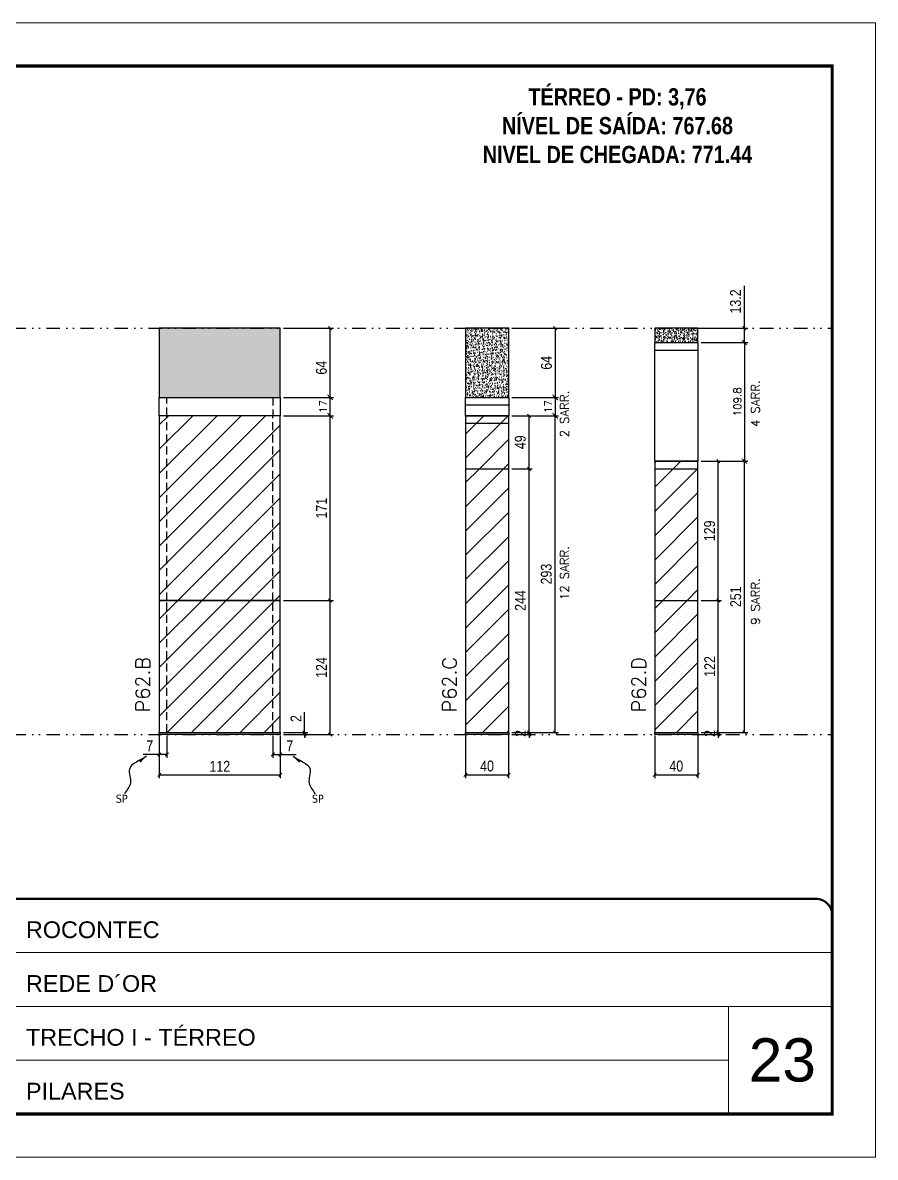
# Model space of a CAD drawing. Extents: x 2949 to 9230, y 1140 to 12527.
# Drawn here: x 6828 to 7618, y 5734 to 6784 of the extents above; entities that cross this region are included whole.
import ezdxf

# ---------------------------------------------------------------- set-up
doc = ezdxf.new("R2010")
doc.units = 0
for name, pattern in [('CONTINUO', [0]), ('DASHED', [0.75, 0.5, -0.25]), ('DIVIDE2', [0.625, 0.25, -0.125, 0, -0.125, 0, -0.125]), ('HIDDEN', [0.375, 0.25, -0.125])]:
    doc.linetypes.add(name, pattern=pattern)
for name, color, linetype, lineweight in [('CARIMBO', 255, 'Continuous', 9), ('Folhas', 255, 'Continuous', 9), ('Hachura', 251, 'Continuous', 9), ('SARRAFO DE PRESSAO', 251, 'DASHED', 9), ('Texto Seção', 7, 'Continuous', 15)]:
    doc.layers.add(name, color=color, linetype=linetype, lineweight=lineweight)
for name, color, linetype in [('COTA', 241, 'Continuous'), ('NOMENCLATURA', 7, 'Continuous'), ('Nível', 160, 'Continuous'), ('Painéis', 200, 'Continuous'), ('SARR_2.2x7', 40, 'Continuous'), ('Sarrafo de Pressão', 42, 'HIDDEN'), ('texto', 7, 'Continuous')]:
    doc.layers.add(name, color=color, linetype=linetype)
doc.styles.add('ARIAL', font='arial.ttf')
doc.styles.add('COTA TECNICA', font='techl___.ttf', dxfattribs={"height": 10})
doc.styles.add('COTA TECNICA-50', font='techl___.ttf', dxfattribs={"height": 10})
doc.styles.add('REGUA-120', font='ROMANS.shx', dxfattribs={"height": 15})
doc.styles.add('ROMANC', font='techb___.ttf', dxfattribs={"height": 2.5})
doc.styles.add('ROMANS', font='romans.shx')
doc.styles.get("Standard").update_dxf_attribs({"font": 'arial.ttf'})
doc.dimstyles.new('COTA PAINEL-50', dxfattribs={"dimtxt": 10, "dimasz": 3, "dimexe": 3, "dimexo": 3, "dimgap": 3, "dimtad": 1, "dimdec": 1, "dimzin": 12, "dimdsep": 46, "dimtxsty": 'COTA TECNICA-50', "dimblk1": 'OBLIQUE', "dimblk2": 'OBLIQUE', "dimsah": 1, "dimcen": 0.9, "dimclrd": 4, "dimclre": 4, "dimclrt": 240, "dimadec": 1, "dimazin": 3, "dimtfac": 1, "dimtdec": 1, "dimtmove": 0, "dimatfit": 3, "dimfxl": 1, "dimtolj": 1, "dimtzin": 12, "dimarcsym": 0})
doc.dimstyles.new('Cota Paínel', dxfattribs={"dimtxt": 7, "dimasz": 5, "dimexe": 3, "dimexo": 3, "dimgap": 3, "dimtad": 1, "dimdec": 1, "dimzin": 12, "dimdsep": 46, "dimtxsty": 'ROMANS', "dimblk": 'ARCHTICK', "dimcen": 0, "dimclrd": 4, "dimclre": 4, "dimclrt": 1, "dimadec": 1, "dimazin": 3, "dimtfac": 1, "dimtdec": 1, "dimtmove": 0, "dimatfit": 3, "dimldrblk": 'OBLIQUE', "dimfxl": 1, "dimtolj": 1, "dimtzin": 12, "dimarcsym": 0})
doc.dimstyles.new('PAINEL', dxfattribs={"dimtxt": 10, "dimasz": 3, "dimexe": 3, "dimexo": 3, "dimgap": 3, "dimtad": 1, "dimdec": 1, "dimzin": 12, "dimdsep": 46, "dimtxsty": 'COTA TECNICA', "dimblk1": 'OBLIQUE', "dimblk2": 'OBLIQUE', "dimsah": 1, "dimcen": 0.9, "dimclrd": 4, "dimclre": 4, "dimclrt": 240, "dimadec": 1, "dimazin": 3, "dimtfac": 1, "dimtdec": 1, "dimtmove": 0, "dimatfit": 3, "dimfxl": 1, "dimtolj": 1, "dimtzin": 12, "dimarcsym": 0})
doc.dimstyles.get("Standard").update_dxf_attribs({"dimtxt": 0.18, "dimasz": 0.18, "dimexe": 0.18, "dimexo": 0.0625, "dimgap": 0.09, "dimtad": 0, "dimtih": 1, "dimtoh": 1, "dimdec": 4, "dimzin": 0, "dimdsep": 46, "dimtxsty": 'Standard', "dimcen": 0.09, "dimadec": 0, "dimazin": 0, "dimtfac": 1, "dimtdec": 4, "dimtofl": 0, "dimtmove": 0, "dimatfit": 3, "dimfxl": 1, "dimtolj": 1, "dimtzin": 0, "dimarcsym": 0})
pattern_1 = [(45, (-126071.967, -22713.47), (-11.2253202, 11.2253202), [])]

# ---------------------------------------------------------------- blocks, each defined once
blk = doc.blocks.new('9999999999')
at = {"color": 30, "linetype": 'CONTINUO'}
for p, q in [((98564.6, 34379.6), (99584, 34379.6)), ((98564.6, 34329.8), (99488, 34329.8)), ((99584, 34329.8), (99488, 34329.8)), ((99488, 34329.8), (99488, 34230.2)), ((98564.6, 34280), (99488, 34280))]:
    blk.add_line(p, q, dxfattribs=at)
at = {"color": 30, "linetype": 'CONTINUO', "const_width": 2}
blk.add_lwpolyline([(99584, 34230.2), (99584, 34414.4, 0.414214), (99569, 34429.4), (98229, 34429.4, 0.414214), (98214, 34414.4), (98214, 34245.2, 0.414214), (98229, 34230.2), (99584, 34230.2)], format="xyb", dxfattribs=at)
at = {"layer": 'Folhas'}
blk.add_lwpolyline([(98139, 34190.2), (99624, 34190.2), (99624, 35240.2), (98139, 35240.2)], close=True, dxfattribs=at)
at = {"layer": 'Folhas', "color": 30, "const_width": 3}
blk.add_lwpolyline([(98214, 34230.2), (99584, 34230.2), (99584, 35200.2), (98214, 35200.2)], close=True, dxfattribs=at)
at = {"color": 7, "linetype": 'Continuous', "ltscale": 5, "style": 'ARIAL'}
for s, height, p in [('ROCONTEC', 15.48, (98837.7, 34393.1)), ('REDE D´OR', 15.48, (98837.7, 34343.3)), ('TRECHO I - TÉRREO', 15.483, (98837.7, 34293.5)), ('PILARES', 15.48, (98837.7, 34243.7))]:
    blk.add_text(s, height=height, dxfattribs=at).set_placement(p)
blk = doc.blocks.new('_Oblique')
at = {"color": 0, "linetype": 'ByBlock', "lineweight": -2}
blk.add_line((-0.5, -0.5), (0.5, 0.5), dxfattribs=at)
blk = doc.blocks.new('*D415')
at = {"layer": 'COTA', "color": 4, "lineweight": -2, "transparency": 16777216}
for p, q in [((7238.1, 6124.1), (7238.1, 6084.8)), ((7278.1, 6124.1), (7278.1, 6084.8)), ((7238.1, 6087.8), (7278.1, 6087.8))]:
    blk.add_line(p, q, dxfattribs=at)
at = {"layer": 'Defpoints', "color": 0, "transparency": 16777216}
for p in [(7238.1, 6127.1), (7278.1, 6127.1), (7278.1, 6087.8)]:
    blk.add_point(p, dxfattribs=at)
at = {"layer": 'COTA', "color": 4, "lineweight": -2, "transparency": 16777216, "xscale": 3, "yscale": 3, "zscale": 3, "rotation": 180}
blk.add_blockref('_Oblique', (7238.1, 6087.8), dxfattribs=at)
at = {"layer": 'COTA', "color": 4, "lineweight": -2, "transparency": 16777216, "xscale": 3, "yscale": 3, "zscale": 3}
blk.add_blockref('_Oblique', (7278.1, 6087.8), dxfattribs=at)
at = {"layer": 'COTA', "color": 240, "transparency": 16777216, "insert": (7258.1, 6095.9), "char_height": 10, "attachment_point": 5, "style": 'COTA TECNICA'}
blk.add_mtext('\\A1;40', dxfattribs=at)
blk = doc.blocks.new('*D416')
at = {"layer": 'COTA', "color": 4, "lineweight": -2, "transparency": 16777216}
for p, q in [((7281.1, 6127.1), (7300, 6127.1)), ((7281.1, 6125.1), (7300, 6125.1)), ((7297, 6127.1), (7297, 6130.1)), ((7297, 6125.1), (7297, 6127.1)), ((7297, 6125.1), (7297, 6122.1))]:
    blk.add_line(p, q, dxfattribs=at)
at = {"layer": 'Defpoints', "color": 0, "transparency": 16777216}
for p in [(7278.1, 6127.1), (7278.1, 6125.1), (7297, 6127.1)]:
    blk.add_point(p, dxfattribs=at)
at = {"layer": 'COTA', "color": 4, "lineweight": -2, "transparency": 16777216, "xscale": 3, "yscale": 3, "zscale": 3}
for p, rotation in [((7297, 6127.1), 270), ((7297, 6125.1), 90)]:
    blk.add_blockref('_Oblique', p, dxfattribs=dict(at, rotation=rotation))
at = {"layer": 'COTA', "color": 240, "transparency": 16777216, "insert": (7289, 6126.1), "char_height": 10, "attachment_point": 5, "rotation": 90, "style": 'COTA TECNICA-50'}
blk.add_mtext('\\A1;2', dxfattribs=at)
blk = doc.blocks.new('*D899')
at = {"layer": 'COTA', "color": 4, "linetype": 'ByBlock', "lineweight": -2, "transparency": 16777216}
for p, q in [((7281.1, 6501.1), (7324.2, 6501.1)), ((7321.2, 6501.1), (7321.2, 6437.1)), ((7281.1, 6437.1), (7324.2, 6437.1))]:
    blk.add_line(p, q, dxfattribs=at)
at = {"layer": 'Defpoints', "color": 0, "linetype": 'ByBlock', "transparency": 16777216}
for p in [(7278.1, 6501.1), (7278.1, 6437.1), (7321.2, 6437.1)]:
    blk.add_point(p, dxfattribs=at)
at = {"layer": 'COTA', "color": 4, "linetype": 'ByBlock', "lineweight": -2, "transparency": 16777216, "xscale": 3, "yscale": 3, "zscale": 3}
for p, rotation in [((7321.2, 6501.1), 90), ((7321.2, 6437.1), 270)]:
    blk.add_blockref('_Oblique', p, dxfattribs=dict(at, rotation=rotation))
at = {"layer": 'COTA', "color": 240, "linetype": 'ByBlock', "transparency": 16777216, "insert": (7313.1, 6469.1), "char_height": 10, "attachment_point": 5, "rotation": 90, "style": 'COTA TECNICA'}
blk.add_mtext('\\A1;64', dxfattribs=at)
blk = doc.blocks.new('*D900')
at = {"layer": 'COTA', "color": 4, "linetype": 'ByBlock', "lineweight": -2, "transparency": 16777216}
for p, q in [((7281.1, 6420.1), (7324.2, 6420.1)), ((7321.2, 6127.1), (7321.2, 6420.1)), ((7281.1, 6127.1), (7324.2, 6127.1))]:
    blk.add_line(p, q, dxfattribs=at)
at = {"layer": 'Defpoints', "color": 0, "linetype": 'ByBlock', "transparency": 16777216}
for p in [(7278.1, 6420.1), (7321.2, 6420.1), (7278.1, 6127.1)]:
    blk.add_point(p, dxfattribs=at)
at = {"layer": 'COTA', "color": 4, "linetype": 'ByBlock', "lineweight": -2, "transparency": 16777216, "xscale": 3, "yscale": 3, "zscale": 3}
for p, rotation in [((7321.2, 6420.1), 90), ((7321.2, 6127.1), 270)]:
    blk.add_blockref('_Oblique', p, dxfattribs=dict(at, rotation=rotation))
at = {"layer": 'COTA', "color": 240, "linetype": 'ByBlock', "transparency": 16777216, "insert": (7313, 6273.6), "char_height": 10, "attachment_point": 5, "rotation": 90, "style": 'COTA TECNICA'}
blk.add_mtext('\\A1;293', dxfattribs=at)
blk = doc.blocks.new('*D462')
at = {"layer": 'COTA', "color": 4, "lineweight": -2, "transparency": 16777216}
for p, q in [((7413.3, 6124.1), (7413.3, 6084.8)), ((7453.3, 6124.1), (7453.3, 6084.8)), ((7413.3, 6087.8), (7453.3, 6087.8))]:
    blk.add_line(p, q, dxfattribs=at)
at = {"layer": 'Defpoints', "color": 0, "transparency": 16777216}
for p in [(7413.3, 6127.1), (7453.3, 6127.1), (7453.3, 6087.8)]:
    blk.add_point(p, dxfattribs=at)
at = {"layer": 'COTA', "color": 4, "lineweight": -2, "transparency": 16777216, "xscale": 3, "yscale": 3, "zscale": 3, "rotation": 180}
blk.add_blockref('_Oblique', (7413.3, 6087.8), dxfattribs=at)
at = {"layer": 'COTA', "color": 4, "lineweight": -2, "transparency": 16777216, "xscale": 3, "yscale": 3, "zscale": 3}
blk.add_blockref('_Oblique', (7453.3, 6087.8), dxfattribs=at)
at = {"layer": 'COTA', "color": 240, "transparency": 16777216, "insert": (7433.3, 6095.9), "char_height": 10, "attachment_point": 5, "style": 'COTA TECNICA'}
blk.add_mtext('\\A1;40', dxfattribs=at)
blk = doc.blocks.new('*D463')
at = {"layer": 'COTA', "color": 4, "lineweight": -2, "transparency": 16777216}
for p, q in [((7456.3, 6127.1), (7475.2, 6127.1)), ((7456.3, 6125.1), (7475.2, 6125.1)), ((7472.2, 6127.1), (7472.2, 6130.1)), ((7472.2, 6125.1), (7472.2, 6127.1)), ((7472.2, 6125.1), (7472.2, 6122.1))]:
    blk.add_line(p, q, dxfattribs=at)
at = {"layer": 'Defpoints', "color": 0, "transparency": 16777216}
for p in [(7453.3, 6127.1), (7453.3, 6125.1), (7472.2, 6127.1)]:
    blk.add_point(p, dxfattribs=at)
at = {"layer": 'COTA', "color": 4, "lineweight": -2, "transparency": 16777216, "xscale": 3, "yscale": 3, "zscale": 3}
for p, rotation in [((7472.2, 6127.1), 270), ((7472.2, 6125.1), 90)]:
    blk.add_blockref('_Oblique', p, dxfattribs=dict(at, rotation=rotation))
at = {"layer": 'COTA', "color": 240, "transparency": 16777216, "insert": (7464.2, 6126.1), "char_height": 10, "attachment_point": 5, "rotation": 90, "style": 'COTA TECNICA-50'}
blk.add_mtext('\\A1;2', dxfattribs=at)
blk = doc.blocks.new('*D916')
at = {"layer": 'COTA', "color": 4, "linetype": 'ByBlock', "lineweight": -2, "transparency": 16777216}
for p, q in [((7496.4, 6501.1), (7496.4, 6540.3)), ((7456.3, 6501.1), (7499.4, 6501.1)), ((7496.4, 6487.9), (7496.4, 6501.1)), ((7456.3, 6487.9), (7499.4, 6487.9))]:
    blk.add_line(p, q, dxfattribs=at)
at = {"layer": 'Defpoints', "color": 0, "linetype": 'ByBlock', "transparency": 16777216}
for p in [(7453.3, 6501.1), (7453.3, 6487.9), (7496.4, 6487.9)]:
    blk.add_point(p, dxfattribs=at)
at = {"layer": 'COTA', "color": 4, "linetype": 'ByBlock', "lineweight": -2, "transparency": 16777216, "xscale": 3, "yscale": 3, "zscale": 3}
for p, rotation in [((7496.4, 6501.1), 90), ((7496.4, 6487.9), 270)]:
    blk.add_blockref('_Oblique', p, dxfattribs=dict(at, rotation=rotation))
at = {"layer": 'COTA', "color": 240, "linetype": 'ByBlock', "transparency": 16777216, "insert": (7488.2, 6525.9), "char_height": 10, "attachment_point": 5, "rotation": 90, "style": 'COTA TECNICA'}
blk.add_mtext('\\A1;13.2', dxfattribs=at)
blk = doc.blocks.new('*D917')
at = {"layer": 'COTA', "color": 4, "linetype": 'ByBlock', "lineweight": -2, "transparency": 16777216}
for p, q in [((7456.3, 6378.1), (7499.4, 6378.1)), ((7496.4, 6127.1), (7496.4, 6378.1)), ((7456.3, 6127.1), (7499.4, 6127.1))]:
    blk.add_line(p, q, dxfattribs=at)
at = {"layer": 'Defpoints', "color": 0, "linetype": 'ByBlock', "transparency": 16777216}
for p in [(7453.3, 6378.1), (7496.4, 6378.1), (7453.3, 6127.1)]:
    blk.add_point(p, dxfattribs=at)
at = {"layer": 'COTA', "color": 4, "linetype": 'ByBlock', "lineweight": -2, "transparency": 16777216, "xscale": 3, "yscale": 3, "zscale": 3}
for p, rotation in [((7496.4, 6378.1), 90), ((7496.4, 6127.1), 270)]:
    blk.add_blockref('_Oblique', p, dxfattribs=dict(at, rotation=rotation))
at = {"layer": 'COTA', "color": 240, "linetype": 'ByBlock', "transparency": 16777216, "insert": (7488.3, 6252.6), "char_height": 10, "attachment_point": 5, "rotation": 90, "style": 'COTA TECNICA'}
blk.add_mtext('\\A1;251', dxfattribs=at)
blk = doc.blocks.new('*D464')
at = {"layer": 'COTA', "color": 4, "lineweight": -2, "transparency": 16777216}
for p, q in [((6954.7, 6124.1), (6954.7, 6084.7)), ((7066.7, 6124.1), (7066.7, 6084.7)), ((6954.7, 6087.7), (7066.7, 6087.7))]:
    blk.add_line(p, q, dxfattribs=at)
at = {"layer": 'Defpoints', "color": 0, "transparency": 16777216}
for p in [(6954.7, 6127.1), (7066.7, 6127.1), (7066.7, 6087.7)]:
    blk.add_point(p, dxfattribs=at)
at = {"layer": 'COTA', "color": 4, "lineweight": -2, "transparency": 16777216, "xscale": 3, "yscale": 3, "zscale": 3, "rotation": 180}
blk.add_blockref('_Oblique', (6954.7, 6087.7), dxfattribs=at)
at = {"layer": 'COTA', "color": 4, "lineweight": -2, "transparency": 16777216, "xscale": 3, "yscale": 3, "zscale": 3}
blk.add_blockref('_Oblique', (7066.7, 6087.7), dxfattribs=at)
at = {"layer": 'COTA', "color": 240, "transparency": 16777216, "insert": (7010.7, 6095.7), "char_height": 10, "attachment_point": 5, "style": 'COTA TECNICA'}
blk.add_mtext('\\A1;112', dxfattribs=at)
blk = doc.blocks.new('*D465')
at = {"layer": 'COTA', "color": 4, "lineweight": -2, "transparency": 16777216}
for p, q in [((7069.7, 6501.1), (7115.9, 6501.1)), ((7112.9, 6437.1), (7112.9, 6501.1)), ((7069.7, 6437.1), (7115.9, 6437.1))]:
    blk.add_line(p, q, dxfattribs=at)
at = {"layer": 'Defpoints', "color": 0, "transparency": 16777216}
for p in [(7066.7, 6501.1), (7112.9, 6501.1), (7066.7, 6437.1)]:
    blk.add_point(p, dxfattribs=at)
at = {"layer": 'COTA', "color": 4, "lineweight": -2, "transparency": 16777216, "xscale": 3, "yscale": 3, "zscale": 3}
for p, rotation in [((7112.9, 6501.1), 90), ((7112.9, 6437.1), 270)]:
    blk.add_blockref('_Oblique', p, dxfattribs=dict(at, rotation=rotation))
at = {"layer": 'COTA', "color": 240, "transparency": 16777216, "insert": (7104.8, 6464.5), "char_height": 10, "attachment_point": 5, "rotation": 90, "style": 'COTA TECNICA'}
blk.add_mtext('\\A1;64', dxfattribs=at)
blk = doc.blocks.new('*D466')
at = {"layer": 'COTA', "color": 4, "lineweight": -2, "transparency": 16777216}
for p, q in [((6954.7, 6122.1), (6954.7, 6103.6)), ((6961.7, 6124.1), (6961.7, 6103.6)), ((6954.7, 6106.6), (6939.9, 6106.6)), ((6961.7, 6106.6), (6954.7, 6106.6))]:
    blk.add_line(p, q, dxfattribs=at)
at = {"layer": 'Defpoints', "color": 0, "transparency": 16777216}
for p in [(6954.7, 6125.1), (6961.7, 6127.1), (6954.7, 6106.6)]:
    blk.add_point(p, dxfattribs=at)
at = {"layer": 'COTA', "color": 4, "lineweight": -2, "transparency": 16777216, "xscale": 3, "yscale": 3, "zscale": 3, "rotation": 180}
blk.add_blockref('_Oblique', (6954.7, 6106.6), dxfattribs=at)
at = {"layer": 'COTA', "color": 4, "lineweight": -2, "transparency": 16777216, "xscale": 3, "yscale": 3, "zscale": 3}
blk.add_blockref('_Oblique', (6961.7, 6106.6), dxfattribs=at)
at = {"layer": 'COTA', "color": 240, "transparency": 16777216, "insert": (6945.8, 6114.7), "char_height": 10, "attachment_point": 5, "style": 'COTA TECNICA-50'}
blk.add_mtext('\\A1;7', dxfattribs=at)
blk = doc.blocks.new('*D467')
at = {"layer": 'COTA', "color": 4, "lineweight": -2, "transparency": 16777216}
for p, q in [((7059.7, 6124.1), (7059.7, 6103.6)), ((7066.7, 6122.1), (7066.7, 6103.6)), ((7059.7, 6106.6), (7066.7, 6106.6)), ((7066.7, 6106.6), (7081.4, 6106.6))]:
    blk.add_line(p, q, dxfattribs=at)
at = {"layer": 'Defpoints', "color": 0, "transparency": 16777216}
for p in [(7059.7, 6127.1), (7066.7, 6125.1), (7066.7, 6106.6)]:
    blk.add_point(p, dxfattribs=at)
at = {"layer": 'COTA', "color": 4, "lineweight": -2, "transparency": 16777216, "xscale": 3, "yscale": 3, "zscale": 3, "rotation": 180}
blk.add_blockref('_Oblique', (7059.7, 6106.6), dxfattribs=at)
at = {"layer": 'COTA', "color": 4, "lineweight": -2, "transparency": 16777216, "xscale": 3, "yscale": 3, "zscale": 3}
blk.add_blockref('_Oblique', (7066.7, 6106.6), dxfattribs=at)
at = {"layer": 'COTA', "color": 240, "transparency": 16777216, "insert": (7075.5, 6114.7), "char_height": 10, "attachment_point": 5, "style": 'COTA TECNICA-50'}
blk.add_mtext('\\A1;7', dxfattribs=at)
blk = doc.blocks.new('*D468')
at = {"layer": 'COTA', "color": 4, "lineweight": -2, "transparency": 16777216}
for p, q in [((7069.7, 6249.1), (7115.9, 6249.1)), ((7112.9, 6125.1), (7112.9, 6249.1)), ((7069.7, 6125.1), (7115.9, 6125.1))]:
    blk.add_line(p, q, dxfattribs=at)
at = {"layer": 'Defpoints', "color": 0, "transparency": 16777216}
for p in [(7066.7, 6249.1), (7112.9, 6249.1), (7066.7, 6125.1)]:
    blk.add_point(p, dxfattribs=at)
at = {"layer": 'COTA', "color": 4, "lineweight": -2, "transparency": 16777216, "xscale": 3, "yscale": 3, "zscale": 3}
for p, rotation in [((7112.9, 6249.1), 90), ((7112.9, 6125.1), 270)]:
    blk.add_blockref('_Oblique', p, dxfattribs=dict(at, rotation=rotation))
at = {"layer": 'COTA', "color": 240, "transparency": 16777216, "insert": (7104.8, 6187.1), "char_height": 10, "attachment_point": 5, "rotation": 90, "style": 'COTA TECNICA-50'}
blk.add_mtext('\\A1;124', dxfattribs=at)
blk = doc.blocks.new('*D469')
at = {"layer": 'COTA', "color": 4, "lineweight": -2, "transparency": 16777216}
for p, q in [((7089.2, 6127.1), (7089.2, 6145.9)), ((7069.7, 6127.1), (7092.2, 6127.1)), ((7069.7, 6125.1), (7092.2, 6125.1)), ((7089.2, 6125.1), (7089.2, 6127.1)), ((7089.2, 6125.1), (7089.2, 6122.1))]:
    blk.add_line(p, q, dxfattribs=at)
at = {"layer": 'Defpoints', "color": 0, "transparency": 16777216}
for p in [(7066.7, 6127.1), (7066.7, 6125.1), (7089.2, 6125.1)]:
    blk.add_point(p, dxfattribs=at)
at = {"layer": 'COTA', "color": 4, "lineweight": -2, "transparency": 16777216, "xscale": 3, "yscale": 3, "zscale": 3}
for p, rotation in [((7089.2, 6127.1), 270), ((7089.2, 6125.1), 90)]:
    blk.add_blockref('_Oblique', p, dxfattribs=dict(at, rotation=rotation))
at = {"layer": 'COTA', "color": 240, "transparency": 16777216, "insert": (7081.2, 6139.9), "char_height": 10, "attachment_point": 5, "rotation": 90, "style": 'COTA TECNICA-50'}
blk.add_mtext('\\A1;2', dxfattribs=at)
blk = doc.blocks.new('*D918')
at = {"layer": 'COTA', "color": 4, "linetype": 'ByBlock', "lineweight": -2, "transparency": 16777216}
for p, q in [((7069.7, 6420.1), (7115.9, 6420.1)), ((7112.9, 6249.1), (7112.9, 6420.1)), ((7069.7, 6249.1), (7115.9, 6249.1))]:
    blk.add_line(p, q, dxfattribs=at)
at = {"layer": 'Defpoints', "color": 0, "linetype": 'ByBlock', "transparency": 16777216}
for p in [(7066.7, 6420.1), (7112.9, 6420.1), (7066.7, 6249.1)]:
    blk.add_point(p, dxfattribs=at)
at = {"layer": 'COTA', "color": 4, "linetype": 'ByBlock', "lineweight": -2, "transparency": 16777216, "xscale": 3, "yscale": 3, "zscale": 3}
for p, rotation in [((7112.9, 6420.1), 90), ((7112.9, 6249.1), 270)]:
    blk.add_blockref('_Oblique', p, dxfattribs=dict(at, rotation=rotation))
at = {"layer": 'COTA', "color": 240, "linetype": 'ByBlock', "transparency": 16777216, "insert": (7104.8, 6334.6), "char_height": 10, "attachment_point": 5, "rotation": 90, "style": 'COTA TECNICA'}
blk.add_mtext('\\A1;171', dxfattribs=at)
blk = doc.blocks.new('*D864')
at = {"layer": 'COTA', "color": 4, "linetype": 'ByBlock', "lineweight": -2, "transparency": 16777216}
for p, q in [((7281.1, 6371.1), (7300, 6371.1)), ((7297, 6127.1), (7297, 6371.1)), ((7281.1, 6127.1), (7300, 6127.1))]:
    blk.add_line(p, q, dxfattribs=at)
at = {"layer": 'Defpoints', "color": 0, "linetype": 'ByBlock', "transparency": 16777216}
for p in [(7278.1, 6371.1), (7297, 6371.1), (7278.1, 6127.1)]:
    blk.add_point(p, dxfattribs=at)
at = {"layer": 'COTA', "color": 4, "linetype": 'ByBlock', "lineweight": -2, "transparency": 16777216, "xscale": 3, "yscale": 3, "zscale": 3}
for p, rotation in [((7297, 6371.1), 90), ((7297, 6127.1), 270)]:
    blk.add_blockref('_Oblique', p, dxfattribs=dict(at, rotation=rotation))
at = {"layer": 'COTA', "color": 240, "linetype": 'ByBlock', "transparency": 16777216, "insert": (7289, 6249.1), "char_height": 10, "attachment_point": 5, "rotation": 90, "style": 'COTA TECNICA'}
blk.add_mtext('\\A1;244', dxfattribs=at)
blk = doc.blocks.new('*D865')
at = {"layer": 'COTA', "color": 4, "linetype": 'ByBlock', "lineweight": -2, "transparency": 16777216}
for p, q in [((7281.1, 6420.1), (7300, 6420.1)), ((7297, 6371.1), (7297, 6420.1)), ((7281.1, 6371.1), (7300, 6371.1))]:
    blk.add_line(p, q, dxfattribs=at)
at = {"layer": 'Defpoints', "color": 0, "linetype": 'ByBlock', "transparency": 16777216}
for p in [(7278.1, 6420.1), (7297, 6420.1), (7278.1, 6371.1)]:
    blk.add_point(p, dxfattribs=at)
at = {"layer": 'COTA', "color": 4, "linetype": 'ByBlock', "lineweight": -2, "transparency": 16777216, "xscale": 3, "yscale": 3, "zscale": 3}
for p, rotation in [((7297, 6420.1), 90), ((7297, 6371.1), 270)]:
    blk.add_blockref('_Oblique', p, dxfattribs=dict(at, rotation=rotation))
at = {"layer": 'COTA', "color": 240, "linetype": 'ByBlock', "transparency": 16777216, "insert": (7288.9, 6395.6), "char_height": 10, "attachment_point": 5, "rotation": 90, "style": 'COTA TECNICA'}
blk.add_mtext('\\A1;49', dxfattribs=at)
blk = doc.blocks.new('*D866')
at = {"layer": 'COTA', "color": 4, "linetype": 'ByBlock', "lineweight": -2, "transparency": 16777216}
for p, q in [((7456.3, 6249.1), (7475.2, 6249.1)), ((7472.2, 6127.1), (7472.2, 6249.1)), ((7456.3, 6127.1), (7475.2, 6127.1))]:
    blk.add_line(p, q, dxfattribs=at)
at = {"layer": 'Defpoints', "color": 0, "linetype": 'ByBlock', "transparency": 16777216}
for p in [(7453.3, 6249.1), (7472.2, 6249.1), (7453.3, 6127.1)]:
    blk.add_point(p, dxfattribs=at)
at = {"layer": 'COTA', "color": 4, "linetype": 'ByBlock', "lineweight": -2, "transparency": 16777216, "xscale": 3, "yscale": 3, "zscale": 3}
for p, rotation in [((7472.2, 6249.1), 90), ((7472.2, 6127.1), 270)]:
    blk.add_blockref('_Oblique', p, dxfattribs=dict(at, rotation=rotation))
at = {"layer": 'COTA', "color": 240, "linetype": 'ByBlock', "transparency": 16777216, "insert": (7464.2, 6188.1), "char_height": 10, "attachment_point": 5, "rotation": 90, "style": 'COTA TECNICA'}
blk.add_mtext('\\A1;122', dxfattribs=at)
blk = doc.blocks.new('*D867')
at = {"layer": 'COTA', "color": 4, "linetype": 'ByBlock', "lineweight": -2, "transparency": 16777216}
for p, q in [((7456.3, 6378.1), (7475.2, 6378.1)), ((7472.2, 6249.1), (7472.2, 6378.1)), ((7456.3, 6249.1), (7475.2, 6249.1))]:
    blk.add_line(p, q, dxfattribs=at)
at = {"layer": 'Defpoints', "color": 0, "linetype": 'ByBlock', "transparency": 16777216}
for p in [(7453.3, 6378.1), (7472.2, 6378.1), (7453.3, 6249.1)]:
    blk.add_point(p, dxfattribs=at)
at = {"layer": 'COTA', "color": 4, "linetype": 'ByBlock', "lineweight": -2, "transparency": 16777216, "xscale": 3, "yscale": 3, "zscale": 3}
for p, rotation in [((7472.2, 6378.1), 90), ((7472.2, 6249.1), 270)]:
    blk.add_blockref('_Oblique', p, dxfattribs=dict(at, rotation=rotation))
at = {"layer": 'COTA', "color": 240, "linetype": 'ByBlock', "transparency": 16777216, "insert": (7464.1, 6313.6), "char_height": 10, "attachment_point": 5, "rotation": 90, "style": 'COTA TECNICA'}
blk.add_mtext('\\A1;129', dxfattribs=at)
blk = doc.blocks.new('_ArchTick')
at = {"color": 0, "linetype": 'ByBlock', "const_width": 0.15}
blk.add_lwpolyline([(-0.5, -0.5), (0.5, 0.5)], dxfattribs=at)
blk = doc.blocks.new('*D1085')
at = {"layer": 'COTA', "color": 4, "lineweight": -2, "transparency": 16777216}
for p, q in [((7456.3, 6487.9), (7499.4, 6487.9)), ((7496.4, 6487.9), (7496.4, 6378.1)), ((7456.3, 6378.1), (7499.4, 6378.1))]:
    blk.add_line(p, q, dxfattribs=at)
at = {"layer": 'Defpoints', "color": 0, "transparency": 16777216}
for p in [(7453.3, 6487.9), (7453.3, 6378.1), (7496.4, 6378.1)]:
    blk.add_point(p, dxfattribs=at)
at = {"layer": 'COTA', "color": 4, "lineweight": -2, "transparency": 16777216, "xscale": 5, "yscale": 5, "zscale": 5}
for p, rotation in [((7496.4, 6487.9), 90), ((7496.4, 6378.1), 270)]:
    blk.add_blockref('_ArchTick', p, dxfattribs=dict(at, rotation=rotation))
at = {"layer": 'COTA', "color": 1, "transparency": 16777216, "insert": (7489.9, 6433), "char_height": 7, "attachment_point": 5, "rotation": 90, "style": 'ROMANS'}
blk.add_mtext('\\A1;109.8', dxfattribs=at)
blk = doc.blocks.new('*D1086')
at = {"layer": 'COTA', "color": 4, "lineweight": -2, "transparency": 16777216}
for p, q in [((7281.1, 6437.1), (7324.2, 6437.1)), ((7321.2, 6437.1), (7321.2, 6420.1)), ((7281.1, 6420.1), (7324.2, 6420.1))]:
    blk.add_line(p, q, dxfattribs=at)
at = {"layer": 'Defpoints', "color": 0, "transparency": 16777216}
for p in [(7278.1, 6437.1), (7278.1, 6420.1), (7321.2, 6420.1)]:
    blk.add_point(p, dxfattribs=at)
at = {"layer": 'COTA', "color": 4, "lineweight": -2, "transparency": 16777216, "xscale": 5, "yscale": 5, "zscale": 5}
for p, rotation in [((7321.2, 6437.1), 90), ((7321.2, 6420.1), 270)]:
    blk.add_blockref('_ArchTick', p, dxfattribs=dict(at, rotation=rotation))
at = {"layer": 'COTA', "color": 1, "transparency": 16777216, "insert": (7314.7, 6428.6), "char_height": 7, "attachment_point": 5, "rotation": 90, "style": 'ROMANS'}
blk.add_mtext('\\A1;17', dxfattribs=at)
blk = doc.blocks.new('*D1088')
at = {"layer": 'COTA', "color": 4, "lineweight": -2, "transparency": 16777216}
for p, q in [((7069.7, 6437.1), (7115.9, 6437.1)), ((7112.9, 6420.1), (7112.9, 6437.1)), ((7069.7, 6420.1), (7115.9, 6420.1))]:
    blk.add_line(p, q, dxfattribs=at)
at = {"layer": 'Defpoints', "color": 0, "transparency": 16777216}
for p in [(7066.7, 6437.1), (7112.9, 6437.1), (7066.7, 6420.1)]:
    blk.add_point(p, dxfattribs=at)
at = {"layer": 'COTA', "color": 4, "lineweight": -2, "transparency": 16777216, "xscale": 5, "yscale": 5, "zscale": 5}
for p, rotation in [((7112.9, 6437.1), 90), ((7112.9, 6420.1), 270)]:
    blk.add_blockref('_ArchTick', p, dxfattribs=dict(at, rotation=rotation))
at = {"layer": 'COTA', "color": 1, "transparency": 16777216, "insert": (7106.4, 6428.6), "char_height": 7, "attachment_point": 5, "rotation": 90, "style": 'ROMANS'}
blk.add_mtext('\\A1;17', dxfattribs=at)

msp = doc.modelspace()

# ---------------------------------------------------------------- hatches: boundary and pattern name
at = {"layer": 'COTA', "linetype": 'ByBlock'}
h = msp.add_hatch(dxfattribs=at)
h.set_pattern_fill('AR-CONC', color=256, scale=0.03)
h.set_pattern_definition([(50, (-124457.1055, -22698.2705), (5.46554007, -0.47817257), [0.5715, -6.2865]), (355, (-124457.1055, -22698.2705), (-1.05730264, 5.73170536), [0.4572, -5.02921753]), (100.4514447, (-124456.65, -22698.3104), (4.40823741, 5.25353256), [0.48570026, -5.34270734]), (46.1842, (-124457.1055, -22696.7465), (8.13237123, -1.26126984), [0.85725, -9.42975]), (96.6355576, (-124456.428, -22696.852), (7.122124, 7.42278374), [0.7285507, -8.01406824]), (351.184151, (-124457.1055, -22696.7465), (7.122124, 7.42278374), [0.685799, -7.54379196]), (21, (-124456.3435, -22697.1275), (4.54843174, -3.06795595), [0.5715, -6.2865]), (326, (-124456.3435, -22697.1275), (1.85406085, 5.52563898), [0.4572, -5.0292]), (71.451445, (-124455.9644, -22697.383), (6.40249258, 2.45768307), [0.48570026, -5.34269813]), (37.5, (-124457.1055, -22698.2705), (0.092658098, 2.536651166), [0, -4.96824, 0, -5.1054, 0, -5.04825]), (7.5, (-124457.1055, -22698.2705), (2.004589875, 3.005417245), [0, -2.91084, 0, -4.85394, 0, -1.92405]), (327.5, (-124458.8047, -22698.2705), (4.067717855, -0.17186232), [0, -1.905, 0, -5.9436, 0, -7.8867]), (317.5, (-124459.5667, -22698.2705), (4.44387544, 0.76279473), [0, -2.4765, 0, -3.94716, 0, -5.6007])])
h.paths.add_polyline_path([(6954.68, 6437.14), (7066.68, 6437.14), (7066.68, 6501.14), (6954.68, 6501.14)])
h = msp.add_hatch(dxfattribs=at)
h.set_pattern_fill('AR-CONC', color=256, scale=0.03)
h.set_pattern_definition([(50, (-124470.9665, -22736.2705), (5.46554007, -0.47817257), [0.5715, -6.2865]), (355, (-124470.9665, -22736.2705), (-1.05730264, 5.73170536), [0.4572, -5.02921753]), (100.4514447, (-124470.511, -22736.3104), (4.40823741, 5.25353256), [0.48570026, -5.34270734]), (46.1842, (-124470.9665, -22734.7465), (8.13237123, -1.26126984), [0.85725, -9.42975]), (96.6355576, (-124470.289, -22734.852), (7.122124, 7.42278374), [0.7285507, -8.01406824]), (351.184151, (-124470.9665, -22734.7465), (7.122124, 7.42278374), [0.685799, -7.54379196]), (21, (-124470.2045, -22735.1275), (4.54843174, -3.06795595), [0.5715, -6.2865]), (326, (-124470.2045, -22735.1275), (1.85406085, 5.52563898), [0.4572, -5.0292]), (71.451445, (-124469.8255, -22735.383), (6.40249258, 2.45768307), [0.48570026, -5.34269813]), (37.5, (-124470.9665, -22736.2705), (0.092658098, 2.536651166), [0, -4.96824, 0, -5.1054, 0, -5.04825]), (7.5, (-124470.9665, -22736.2705), (2.004589875, 3.005417245), [0, -2.91084, 0, -4.85394, 0, -1.92405]), (327.5, (-124472.6658, -22736.2705), (4.067717855, -0.17186232), [0, -1.905, 0, -5.9436, 0, -7.8867]), (317.5, (-124473.4278, -22736.2705), (4.44387544, 0.76279473), [0, -2.4765, 0, -3.94716, 0, -5.6007])])
h.paths.add_polyline_path([(7238.14, 6437.14), (7278.14, 6437.14), (7278.14, 6501.14), (7238.14, 6501.14)])
h = msp.add_hatch(dxfattribs=at)
h.set_pattern_fill('AR-CONC', color=256, scale=0.03)
h.set_pattern_definition([(50, (-124311.794, -22713.4705), (5.46554007, -0.47817257), [0.5715, -6.2865]), (355, (-124311.794, -22713.4705), (-1.05730264, 5.73170536), [0.4572, -5.02921753]), (100.4514447, (-124311.3384, -22713.5104), (4.40823741, 5.25353256), [0.48570026, -5.34270734]), (46.1842, (-124311.794, -22711.9465), (8.13237123, -1.26126984), [0.85725, -9.42975]), (96.6355576, (-124311.116, -22712.052), (7.122124, 7.42278374), [0.7285507, -8.01406824]), (351.184151, (-124311.794, -22711.9465), (7.122124, 7.42278374), [0.685799, -7.54379196]), (21, (-124311.032, -22712.3275), (4.54843174, -3.06795595), [0.5715, -6.2865]), (326, (-124311.032, -22712.3275), (1.85406085, 5.52563898), [0.4572, -5.0292]), (71.451445, (-124310.653, -22712.583), (6.40249258, 2.45768307), [0.48570026, -5.34269813]), (37.5, (-124311.7939, -22713.4705), (0.092658098, 2.536651166), [0, -4.96824, 0, -5.1054, 0, -5.04825]), (7.5, (-124311.7939, -22713.4705), (2.004589875, 3.005417245), [0, -2.91084, 0, -4.85394, 0, -1.92405]), (327.5, (-124313.4931, -22713.4705), (4.067717855, -0.17186232), [0, -1.905, 0, -5.9436, 0, -7.8867]), (317.5, (-124314.255, -22713.4705), (4.44387544, 0.76279473), [0, -2.4765, 0, -3.94716, 0, -5.6007])])
h.paths.add_polyline_path([(7413.31, 6487.94), (7453.31, 6487.94), (7453.31, 6501.14), (7413.31, 6501.14)])
at = {"layer": 'Hachura', "linetype": 'ByBlock'}
h = msp.add_hatch(dxfattribs=at)
h.set_pattern_fill('ANSI31', color=256, scale=5)
h.set_pattern_definition(pattern_1)
h.paths.add_polyline_path([(7066.68, 6420.14), (6954.68, 6420.14), (6954.68, 6249.14), (7066.68, 6249.14)])
h = msp.add_hatch(dxfattribs=at)
h.set_pattern_fill('ANSI31', color=256, scale=5)
h.set_pattern_definition(pattern_1)
h.paths.add_polyline_path([(7278.14, 6420.14), (7238.14, 6420.14), (7238.14, 6371.14), (7278.14, 6371.14)])
h = msp.add_hatch(dxfattribs=at)
h.set_pattern_fill('ANSI31', color=256, scale=5)
h.set_pattern_definition(pattern_1)
h.paths.add_polyline_path([(7453.31, 6378.14), (7413.31, 6378.14), (7413.31, 6249.14), (7453.31, 6249.14)])
h = msp.add_hatch(dxfattribs=at)
h.set_pattern_fill('ANSI31', color=256, scale=5)
h.set_pattern_definition(pattern_1)
h.paths.add_polyline_path([(7278.14, 6371.14), (7238.14, 6371.14), (7238.14, 6127.14), (7278.14, 6127.14)])
h = msp.add_hatch(dxfattribs=at)
h.set_pattern_fill('ANSI31', color=256, scale=5)
h.set_pattern_definition(pattern_1)
h.paths.add_polyline_path([(7066.68, 6249.14), (6954.68, 6249.14), (6954.68, 6127.14), (7066.68, 6127.14)])
h = msp.add_hatch(dxfattribs=at)
h.set_pattern_fill('ANSI31', color=256, scale=5)
h.set_pattern_definition(pattern_1)
h.paths.add_polyline_path([(7453.31, 6249.14), (7413.31, 6249.14), (7413.31, 6127.14), (7453.31, 6127.14)])

# ---------------------------------------------------------------- linework, layer by layer
at = {"layer": 'COTA', "linetype": 'ByBlock'}
for points in [[(6954.68, 6437.14), (7066.68, 6437.14), (7066.68, 6501.14), (6954.68, 6501.14)], [(7238.14, 6437.14), (7278.14, 6437.14), (7278.14, 6501.14), (7238.14, 6501.14)], [(7413.31, 6487.94), (7453.31, 6487.94), (7453.31, 6501.14), (7413.31, 6501.14)]]:
    msp.add_lwpolyline(points, close=True, dxfattribs=at)
at = {"layer": 'Nível', "color": 4, "linetype": 'DIVIDE2', "ltscale": 50}
for p, q in [((6567.19, 6501.14), (7577.53, 6501.14)), ((6567.19, 6125.14), (7577.53, 6125.14))]:
    msp.add_line(p, q, dxfattribs=at)
at = {"layer": 'Painéis'}
for p, q in [((6954.68, 6437.14), (7066.68, 6437.14)), ((6954.68, 6420.14), (6954.68, 6437.14)), ((7066.68, 6437.14), (7066.68, 6420.14)), ((7238.14, 6420.14), (7278.14, 6420.14)), ((7278.14, 6420.14), (7238.14, 6420.14)), ((7238.14, 6420.14), (7238.14, 6420.14)), ((7278.14, 6420.14), (7278.14, 6420.14)), ((7238.14, 6371.14), (7278.14, 6371.14)), ((7413.31, 6249.14), (7453.31, 6249.14))]:
    msp.add_line(p, q, dxfattribs=at)
for points in [[(7413.31, 6487.94), (7453.31, 6487.94), (7453.31, 6378.14), (7413.31, 6378.14)], [(7238.14, 6437.14), (7278.14, 6437.14), (7278.14, 6420.14), (7238.14, 6420.14)], [(6954.68, 6249.14), (7066.68, 6249.14), (7066.68, 6420.14), (6954.68, 6420.14)], [(7238.14, 6127.14), (7278.14, 6127.14), (7278.14, 6420.14), (7238.14, 6420.14)], [(7413.31, 6127.14), (7453.31, 6127.14), (7453.31, 6378.14), (7413.31, 6378.14)], [(7413.31, 6378.14), (7453.31, 6378.14), (7453.31, 6378.14), (7413.31, 6378.14)], [(6954.68, 6127.14), (7066.68, 6127.14), (7066.68, 6249.14), (6954.68, 6249.14)], [(6954.68, 6127.14), (7066.68, 6127.14), (7066.68, 6125.14), (6954.68, 6125.14)], [(7238.14, 6127.14), (7278.14, 6127.14), (7278.14, 6125.14), (7238.14, 6125.14)], [(7413.31, 6127.14), (7453.31, 6127.14), (7453.31, 6125.14), (7413.31, 6125.14)]]:
    msp.add_lwpolyline(points, close=True, dxfattribs=at)
at = {"layer": 'SARR_2.2x7'}
for p, q in [((7413.31, 6480.94), (7453.31, 6480.94)), ((7238.14, 6430.14), (7278.14, 6430.14)), ((7238.14, 6413.14), (7278.14, 6413.14)), ((7413.31, 6371.14), (7453.31, 6371.14))]:
    msp.add_line(p, q, dxfattribs=at)
at = {"layer": 'Sarrafo de Pressão', "ltscale": 30}
for p, q in [((6961.68, 6420.14), (6961.68, 6437.14)), ((7059.68, 6437.14), (7059.68, 6420.14)), ((6961.68, 6249.14), (6961.68, 6420.14)), ((7059.68, 6249.14), (7059.68, 6420.14)), ((6961.68, 6127.14), (6961.68, 6249.14)), ((7059.68, 6127.14), (7059.68, 6249.14))]:
    msp.add_line(p, q, dxfattribs=at)

# ---------------------------------------------------------------- block references
at = {"layer": 'SARRAFO DE PRESSAO', "color": 6, "linetype": 'ByBlock'}
msp.add_blockref('9999999999', (-92006.44, -28456.35), dxfattribs=at)

# ---------------------------------------------------------------- texts
at = {"layer": 'CARIMBO', "style": 'ARIAL'}
msp.add_text('23', height=40, dxfattribs=at).set_placement((7500.39, 5804))
at = {"layer": 'NOMENCLATURA', "color": 2, "insert": (7378.86, 6749.92), "char_height": 16, "attachment_point": 2, "style": 'ROMANC'}
msp.add_mtext_dynamic_manual_height_columns('\\PTÉRREO - PD: 3,76\\PNÍVEL DE SAÍDA: 767.68\\PNIVEL DE CHEGADA: 771.44', width=300.2766, gutter_width=1, heights=[0], dxfattribs=at)
at = {"layer": 'texto', "color": 0, "char_height": 7.5, "attachment_point": 5}
for insert in [(6919.9, 6065.65), (7101.45, 6065.65)]:
    msp.add_mtext('{\\fTahoma|b0|i0|c0|p34;\\C4;SP}', dxfattribs=dict(at, insert=insert))
at = {"layer": 'Texto Seção', "linetype": 'Continuous', "style": 'ROMANS'}
for s, p in [('4 SARR.', (7510.48, 6409.7)), ('2 SARR.', (7333.76, 6400.1)), ('12 SARR.', (7333.76, 6249.52)), ('9 SARR.', (7510.48, 6226.6))]:
    msp.add_text(s, height=8, rotation=90, dxfattribs=at).set_placement(p)
at = {"layer": 'Texto Seção', "char_height": 13, "width": 285.3299, "attachment_point": 7, "rotation": 90, "style": 'REGUA-120'}
for s, insert in [('P62.B', (6946.01, 6145.61)), ('P62.C', (7229.8, 6145.61)), ('P62.D', (7404.98, 6145.61))]:
    msp.add_mtext(s, dxfattribs=dict(at, insert=insert))

# ---------------------------------------------------------------- dimensions: what is measured, and where the dimension line sits
at = {"layer": 'COTA', "linetype": 'ByBlock'}
dim = msp.add_linear_dim(base=(7496.39, 6487.94), p1=(7453.31, 6501.14), p2=(7453.31, 6487.94), angle=90, dimstyle='PAINEL', dxfattribs=at)
dim.commit()
dim.dimension.update_dxf_attribs({"geometry": '*D916', "text_midpoint": (7496.39, 6525.9), "dimtype": 160})
at = {"layer": 'COTA'}
dim = msp.add_linear_dim(base=(7112.91, 6501.14), p1=(7066.68, 6437.14), p2=(7066.68, 6501.14), angle=90, dimstyle='PAINEL', override={"dimarcsym": 2}, dxfattribs=at)
dim.commit()
dim.dimension.update_dxf_attribs({"geometry": '*D465', "text_midpoint": (7112.91, 6464.51), "dimtype": 160})
at = {"layer": 'COTA', "linetype": 'ByBlock'}
for base, p1, p2, picture, middle in [((7321.22, 6437.14), (7278.14, 6501.14), (7278.14, 6437.14), '*D899', (7313.12, 6469.14)), ((7112.91, 6420.14), (7066.68, 6249.14), (7066.68, 6420.14), '*D918', (7104.84, 6334.64)), ((7321.22, 6420.14), (7278.14, 6127.14), (7278.14, 6420.14), '*D900', (7312.97, 6273.64)), ((7496.39, 6378.14), (7453.31, 6127.14), (7453.31, 6378.14), '*D917', (7488.28, 6252.64)), ((7297.04, 6371.14), (7278.14, 6127.14), (7278.14, 6371.14), '*D864', (7288.97, 6249.14)), ((7472.22, 6249.14), (7453.31, 6127.14), (7453.31, 6249.14), '*D866', (7464.16, 6188.14))]:
    dim = msp.add_linear_dim(base=base, p1=p1, p2=p2, angle=90, dimstyle='PAINEL', dxfattribs=at)
    dim.commit()
    dim.dimension.update_dxf_attribs({"geometry": picture, "text_midpoint": middle})
at = {"layer": 'COTA'}
for base, p1, p2, angle, dimstyle, picture, middle in [((7496.39, 6378.14), (7453.31, 6487.94), (7453.31, 6378.14), 90, 'Cota Paínel', '*D1085', (7489.89, 6433.04)), ((7112.91, 6437.14), (7066.68, 6420.14), (7066.68, 6437.14), 90, 'Cota Paínel', '*D1088', (7106.41, 6428.64)), ((7321.22, 6420.14), (7278.14, 6437.14), (7278.14, 6420.14), 90, 'Cota Paínel', '*D1086', (7314.72, 6428.64)), ((7112.91, 6249.14), (7066.68, 6125.14), (7066.68, 6249.14), 90, 'COTA PAINEL-50', '*D468', (7104.84, 6187.14)), ((6954.68, 6106.63), (6961.68, 6127.14), (6954.68, 6125.14), 180, 'COTA PAINEL-50', '*D466', (6945.81, 6114.71))]:
    dim = msp.add_linear_dim(base=base, p1=p1, p2=p2, angle=angle, dimstyle=dimstyle, dxfattribs=at)
    dim.commit()
    dim.dimension.update_dxf_attribs({"geometry": picture, "text_midpoint": middle})
at = {"layer": 'COTA', "linetype": 'ByBlock'}
for base, p1, p2, picture, middle in [((7297.04, 6420.14), (7278.14, 6371.14), (7278.14, 6420.14), '*D865', (7288.94, 6395.64)), ((7472.22, 6378.14), (7453.31, 6249.14), (7453.31, 6378.14), '*D867', (7464.13, 6313.64))]:
    dim = msp.add_linear_dim(base=base, p1=p1, p2=p2, angle=90, dimstyle='PAINEL', override={"dimtmove": 1}, dxfattribs=at)
    dim.commit()
    dim.dimension.update_dxf_attribs({"geometry": picture, "text_midpoint": middle})
at = {"layer": 'COTA'}
for base, p1, p2, picture, middle in [((7089.2, 6125.14), (7066.68, 6127.14), (7066.68, 6125.14), '*D469', (7089.2, 6139.89)), ((7297.04, 6127.14), (7278.14, 6125.14), (7278.14, 6127.14), '*D416', (7297.04, 6126.14)), ((7472.22, 6127.14), (7453.31, 6125.14), (7453.31, 6127.14), '*D463', (7472.22, 6126.14))]:
    dim = msp.add_linear_dim(base=base, p1=p1, p2=p2, angle=90, dimstyle='COTA PAINEL-50', dxfattribs=at)
    dim.commit()
    dim.dimension.update_dxf_attribs({"geometry": picture, "text_midpoint": middle, "dimtype": 160})
for base, p1, p2, picture, middle in [((7066.68, 6087.69), (6954.68, 6127.14), (7066.68, 6127.14), '*D464', (7010.68, 6095.75)), ((7278.14, 6087.8), (7238.14, 6127.14), (7278.14, 6127.14), '*D415', (7258.14, 6095.9)), ((7453.31, 6087.8), (7413.31, 6127.14), (7453.31, 6127.14), '*D462', (7433.31, 6095.9))]:
    dim = msp.add_linear_dim(base=base, p1=p1, p2=p2, dimstyle='PAINEL', override={"dimarcsym": 2}, dxfattribs=at)
    dim.commit()
    dim.dimension.update_dxf_attribs({"geometry": picture, "text_midpoint": middle})
dim = msp.add_linear_dim(base=(7066.68, 6106.63), p1=(7059.68, 6127.14), p2=(7066.68, 6125.14), dimstyle='COTA PAINEL-50', dxfattribs=at)
dim.commit()
dim.dimension.update_dxf_attribs({"geometry": '*D467', "text_midpoint": (7075.54, 6114.71)})

# ---------------------------------------------------------------- leaders
at = {"layer": 'COTA', "path_type": 1}
for points in [[(6942.85, 6104.96), (6927.06, 6093.13), (6927.99, 6080.12), (6922.43, 6070.34)], [(7078.5, 6104.96), (7094.29, 6093.13), (7093.36, 6080.12), (7098.92, 6070.34)]]:
    msp.add_leader(points, dimstyle='Standard', override={"dimasz": 8}, dxfattribs=at)

doc.saveas('drawing.dxf')
